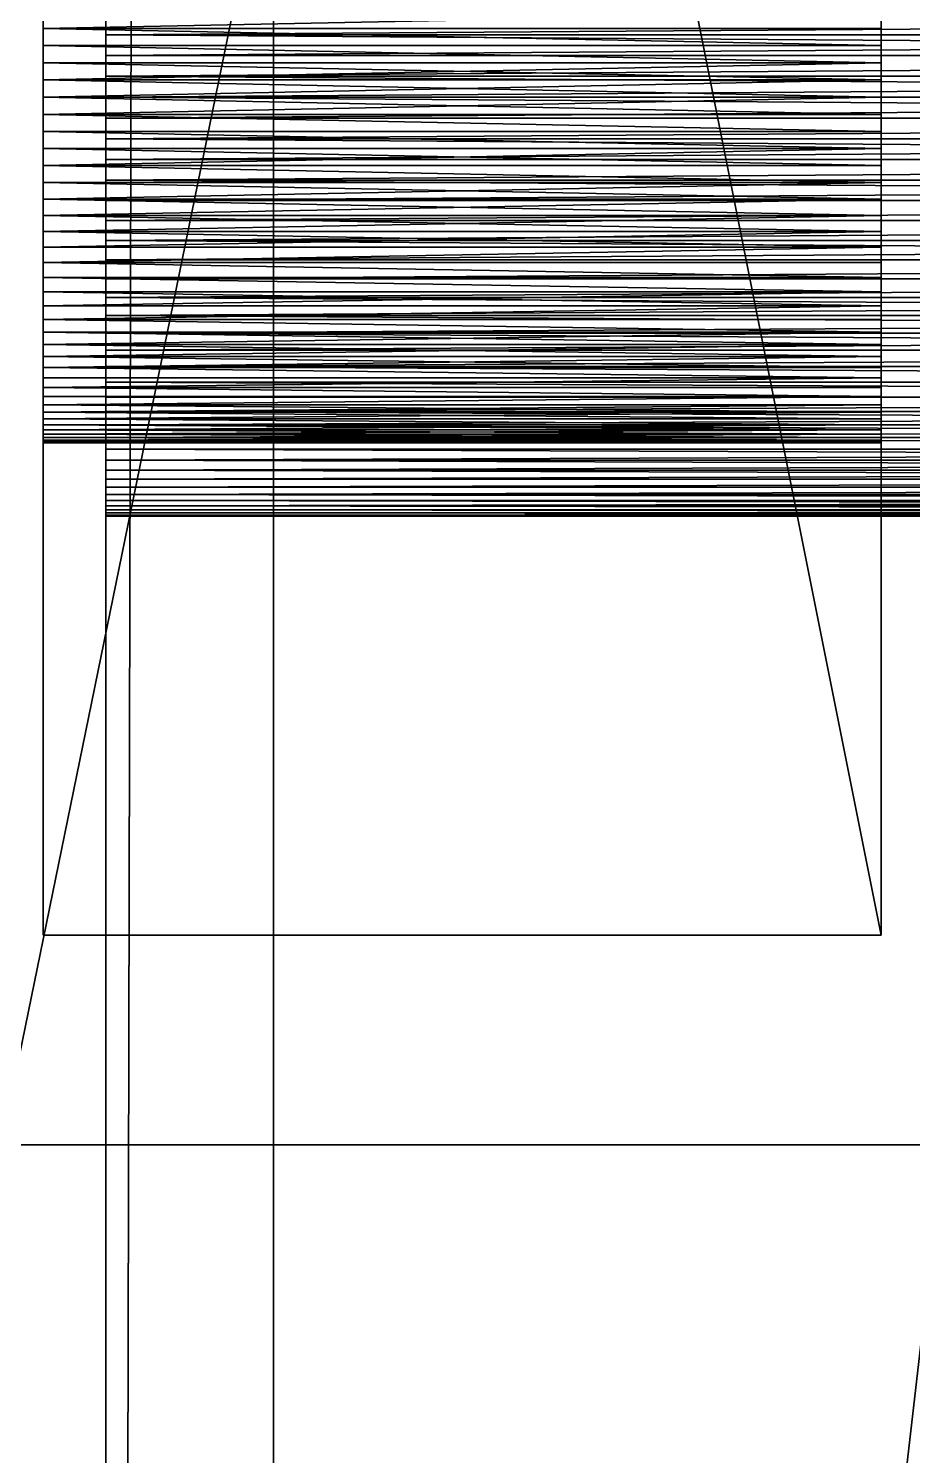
# Model space of a CAD drawing. Header units: millimetres. Extents: x 0 to 520, y -2 to 382.
# Drawn here: x 9.63 to 13.85, y 57.52 to 64.33 of the extents above; entities that cross this region are included whole.
import ezdxf

# ---------------------------------------------------------------- set-up
doc = ezdxf.new("R2010")
doc.units = ezdxf.units.MM

msp = doc.modelspace()

# ---------------------------------------------------------------- linework, layer by layer
at = {"layer": 'BRASS', "color": 52}
for points in [[(0, 380, 98), (10, 10, 98), (10, 370, 98)], [(0, 380, 98), (0, 0, 98), (10, 10, 98)], [(20.5, 20.5, 90), (0, 380, 90), (20.5, 359.5, 90)], [(0, 0, 90), (0, 380, 90), (20.5, 20.5, 90)], [(10, 10, 98), (10, 10, 102.2), (10, 370, 98)], [(10, 370, 98), (10, 10, 102.2), (10, 370, 102.2)], [(10, 370, 102.2), (10, 10, 102.2), (10.8, 369.2, 102.2)], [(10.8, 369.2, 102.2), (10, 10, 102.2), (10.8, 10.8, 102.2)], [(10.8, 10.8, 102.2), (10.8, 10.8, 103), (10.8, 369.2, 102.2)], [(10.8, 369.2, 102.2), (10.8, 10.8, 103), (10.8, 369.2, 103)], [(509.2, 369.2, 103), (10.8, 369.2, 103), (10.8, 10.8, 103)], [(509.2, 369.2, 103), (10.8, 10.8, 103), (509.2, 10.8, 103)], [(9.7, 80, 69), (9.7, 60, 69), (9.7, 75.6731, 70.3827)], [(9.7, 75.1396, 73.4079), (9.7, 60, 85), (9.7, 80, 85)], [(9.7, 80, 85), (9.7, 60, 85), (13.7, 60, 85)], [(13.7, 80, 85), (9.7, 80, 85), (13.7, 60, 85)], [(9.7, 60, 69), (9.7, 80, 69), (13.7, 60, 69)], [(9.7, 80, 69), (13.7, 80, 69), (13.7, 60, 69)], [(13.7, 60, 69), (13.7, 80, 69), (13.7, 75.6731, 70.3827)], [(13.7, 60, 85), (13.7, 75.1396, 73.4079), (13.7, 80, 85)], [(9.7, 75.6731, 70.3827), (9.7, 64.3269, 70.3827), (9.7, 75.5929, 70.401)], [(9.7, 75.6731, 70.3827), (9.7, 60, 69), (9.7, 64.3269, 70.3827)], [(13.7, 64.3269, 70.3827), (13.7, 75.6731, 70.3827), (13.7, 75.5929, 70.401)], [(13.7, 60, 69), (13.7, 75.6731, 70.3827), (13.7, 64.3269, 70.3827)], [(9.7, 75.5929, 70.401), (9.7, 64.3269, 70.3827), (9.7, 64.4071, 70.401)], [(13.7, 64.3269, 70.3827), (13.7, 75.5929, 70.401), (13.7, 64.4071, 70.401)], [(9.7, 64.8604, 73.4079), (9.7, 60, 85), (9.7, 75.1396, 73.4079)], [(13.7, 60, 85), (13.7, 64.8604, 73.4079), (13.7, 75.1396, 73.4079)], [(9.7, 64.7891, 73.4491), (9.7, 60, 85), (9.7, 64.8604, 73.4079)], [(13.7, 60, 85), (13.7, 64.7891, 73.4491), (13.7, 64.8604, 73.4079)], [(9.7, 64.7159, 73.4866), (9.7, 60, 85), (9.7, 64.7891, 73.4491)], [(13.7, 60, 85), (13.7, 64.7159, 73.4866), (13.7, 64.7891, 73.4491)], [(9.7, 64.6409, 73.5204), (9.7, 60, 85), (9.7, 64.7159, 73.4866)], [(13.7, 60, 85), (13.7, 64.6409, 73.5204), (13.7, 64.7159, 73.4866)], [(9.7, 64.5643, 73.5505), (9.7, 60, 85), (9.7, 64.6409, 73.5204)], [(13.7, 60, 85), (13.7, 64.5643, 73.5505), (13.7, 64.6409, 73.5204)], [(9.7, 64.4863, 73.5767), (9.7, 60, 85), (9.7, 64.5643, 73.5505)], [(13.7, 60, 85), (13.7, 64.4863, 73.5767), (13.7, 64.5643, 73.5505)], [(9.7, 64.4071, 73.599), (9.7, 60, 85), (9.7, 64.4863, 73.5767)], [(13.7, 60, 85), (13.7, 64.4071, 73.599), (13.7, 64.4863, 73.5767)], [(9.7, 64.3269, 73.6173), (9.7, 60, 85), (9.7, 64.4071, 73.599)], [(13.7, 64.3269, 70.3827), (13.7, 64.4071, 70.401), (9.7, 64.3269, 70.3827)], [(9.7, 64.3269, 70.3827), (13.7, 64.4071, 70.401), (9.7, 64.4071, 70.401)], [(9.7, 64.4071, 73.599), (13.7, 64.4071, 73.599), (9.7, 64.3269, 73.6173)], [(13.7, 64.4071, 73.599), (13.7, 64.3269, 73.6173), (9.7, 64.3269, 73.6173)], [(13.7, 60, 85), (13.7, 64.3269, 73.6173), (13.7, 64.4071, 73.599)], [(9.7, 64.3269, 70.3827), (9.7, 60, 69), (9.7, 64.2459, 70.3684)], [(9.7, 64.2459, 73.6316), (9.7, 60, 85), (9.7, 64.3269, 73.6173)], [(9.7, 64.2459, 70.3684), (13.7, 64.2459, 70.3684), (9.7, 64.3269, 70.3827)], [(13.7, 64.2459, 70.3684), (13.7, 64.3269, 70.3827), (9.7, 64.3269, 70.3827)], [(13.7, 64.3269, 73.6173), (13.7, 64.2459, 73.6316), (9.7, 64.3269, 73.6173)], [(9.7, 64.3269, 73.6173), (13.7, 64.2459, 73.6316), (9.7, 64.2459, 73.6316)], [(13.7, 60, 69), (13.7, 64.3269, 70.3827), (13.7, 64.2459, 70.3684)], [(13.7, 60, 85), (13.7, 64.2459, 73.6316), (13.7, 64.3269, 73.6173)], [(9.7, 64.2459, 70.3684), (9.7, 60, 69), (9.7, 64.1643, 70.3582)], [(9.7, 64.1643, 73.6418), (9.7, 60, 85), (9.7, 64.2459, 73.6316)], [(9.7, 64.1643, 70.3582), (13.7, 64.1643, 70.3582), (9.7, 64.2459, 70.3684)], [(13.7, 64.1643, 70.3582), (13.7, 64.2459, 70.3684), (9.7, 64.2459, 70.3684)], [(13.7, 64.2459, 73.6316), (13.7, 64.1643, 73.6418), (9.7, 64.2459, 73.6316)], [(9.7, 64.2459, 73.6316), (13.7, 64.1643, 73.6418), (9.7, 64.1643, 73.6418)], [(13.7, 60, 69), (13.7, 64.2459, 70.3684), (13.7, 64.1643, 70.3582)], [(13.7, 60, 85), (13.7, 64.1643, 73.6418), (13.7, 64.2459, 73.6316)], [(9.7, 64.1643, 70.3582), (9.7, 60, 69), (9.7, 64.0822, 70.3521)], [(9.7, 64.0822, 73.6479), (9.7, 60, 85), (9.7, 64.1643, 73.6418)], [(13.7, 64.0822, 70.3521), (13.7, 64.1643, 70.3582), (9.7, 64.0822, 70.3521)], [(9.7, 64.0822, 70.3521), (13.7, 64.1643, 70.3582), (9.7, 64.1643, 70.3582)], [(9.7, 64.1643, 73.6418), (13.7, 64.0822, 73.6479), (9.7, 64.0822, 73.6479)], [(13.7, 64.1643, 73.6418), (13.7, 64.0822, 73.6479), (9.7, 64.1643, 73.6418)], [(13.7, 60, 69), (13.7, 64.1643, 70.3582), (13.7, 64.0822, 70.3521)], [(13.7, 60, 85), (13.7, 64.0822, 73.6479), (13.7, 64.1643, 73.6418)], [(9.7, 64.0822, 70.3521), (9.7, 60, 69), (9.7, 64, 70.35)], [(9.7, 64, 73.65), (9.7, 60, 85), (9.7, 64.0822, 73.6479)], [(13.7, 64, 70.35), (13.7, 64.0822, 70.3521), (9.7, 64, 70.35)], [(9.7, 64, 70.35), (13.7, 64.0822, 70.3521), (9.7, 64.0822, 70.3521)], [(9.7, 64.0822, 73.6479), (13.7, 64, 73.65), (9.7, 64, 73.65)], [(13.7, 64.0822, 73.6479), (13.7, 64, 73.65), (9.7, 64.0822, 73.6479)], [(13.7, 60, 69), (13.7, 64.0822, 70.3521), (13.7, 64, 70.35)], [(13.7, 60, 85), (13.7, 64, 73.65), (13.7, 64.0822, 73.6479)], [(9.7, 64, 70.35), (9.7, 60, 69), (9.7, 63.9178, 70.3521)], [(9.7, 63.9178, 73.6479), (9.7, 60, 85), (9.7, 64, 73.65)], [(13.7, 64, 73.65), (13.7, 63.9178, 73.6479), (9.7, 64, 73.65)], [(9.7, 64, 73.65), (13.7, 63.9178, 73.6479), (9.7, 63.9178, 73.6479)], [(13.7, 63.9178, 70.3521), (13.7, 64, 70.35), (9.7, 63.9178, 70.3521)], [(9.7, 63.9178, 70.3521), (13.7, 64, 70.35), (9.7, 64, 70.35)], [(13.7, 60, 69), (13.7, 64, 70.35), (13.7, 63.9178, 70.3521)], [(13.7, 60, 85), (13.7, 63.9178, 73.6479), (13.7, 64, 73.65)], [(9.7, 63.9178, 70.3521), (9.7, 60, 69), (9.7, 63.8357, 70.3582)], [(9.7, 63.8357, 73.6418), (9.7, 60, 85), (9.7, 63.9178, 73.6479)], [(9.7, 63.9178, 73.6479), (13.7, 63.8357, 73.6418), (9.7, 63.8357, 73.6418)], [(13.7, 63.9178, 73.6479), (13.7, 63.8357, 73.6418), (9.7, 63.9178, 73.6479)], [(9.7, 63.8357, 70.3582), (13.7, 63.8357, 70.3582), (9.7, 63.9178, 70.3521)], [(13.7, 63.8357, 70.3582), (13.7, 63.9178, 70.3521), (9.7, 63.9178, 70.3521)], [(13.7, 60, 69), (13.7, 63.9178, 70.3521), (13.7, 63.8357, 70.3582)], [(13.7, 60, 85), (13.7, 63.8357, 73.6418), (13.7, 63.9178, 73.6479)], [(9.7, 63.8357, 70.3582), (9.7, 60, 69), (9.7, 63.7541, 70.3684)], [(9.7, 63.7541, 73.6316), (9.7, 60, 85), (9.7, 63.8357, 73.6418)], [(9.7, 63.8357, 73.6418), (13.7, 63.7541, 73.6316), (9.7, 63.7541, 73.6316)], [(13.7, 63.8357, 73.6418), (13.7, 63.7541, 73.6316), (9.7, 63.8357, 73.6418)], [(9.7, 63.7541, 70.3684), (13.7, 63.7541, 70.3684), (9.7, 63.8357, 70.3582)], [(13.7, 63.7541, 70.3684), (13.7, 63.8357, 70.3582), (9.7, 63.8357, 70.3582)], [(13.7, 60, 69), (13.7, 63.8357, 70.3582), (13.7, 63.7541, 70.3684)], [(13.7, 60, 85), (13.7, 63.7541, 73.6316), (13.7, 63.8357, 73.6418)], [(9.7, 63.7541, 70.3684), (9.7, 60, 69), (9.7, 63.6731, 70.3827)], [(9.7, 63.6731, 73.6173), (9.7, 60, 85), (9.7, 63.7541, 73.6316)], [(9.7, 63.7541, 73.6316), (13.7, 63.6731, 73.6173), (9.7, 63.6731, 73.6173)], [(13.7, 63.7541, 73.6316), (13.7, 63.6731, 73.6173), (9.7, 63.7541, 73.6316)], [(9.7, 63.6731, 70.3827), (13.7, 63.7541, 70.3684), (9.7, 63.7541, 70.3684)], [(13.7, 63.6731, 70.3827), (13.7, 63.7541, 70.3684), (9.7, 63.6731, 70.3827)], [(13.7, 60, 69), (13.7, 63.7541, 70.3684), (13.7, 63.6731, 70.3827)], [(13.7, 60, 85), (13.7, 63.6731, 73.6173), (13.7, 63.7541, 73.6316)], [(9.7, 63.6731, 70.3827), (9.7, 60, 69), (9.7, 63.5929, 70.401)], [(9.7, 63.5929, 73.599), (9.7, 60, 85), (9.7, 63.6731, 73.6173)], [(9.7, 63.6731, 73.6173), (13.7, 63.5929, 73.599), (9.7, 63.5929, 73.599)], [(13.7, 63.6731, 73.6173), (13.7, 63.5929, 73.599), (9.7, 63.6731, 73.6173)], [(9.7, 63.5929, 70.401), (13.7, 63.5929, 70.401), (9.7, 63.6731, 70.3827)], [(13.7, 63.5929, 70.401), (13.7, 63.6731, 70.3827), (9.7, 63.6731, 70.3827)], [(13.7, 60, 69), (13.7, 63.6731, 70.3827), (13.7, 63.5929, 70.401)], [(13.7, 60, 85), (13.7, 63.5929, 73.599), (13.7, 63.6731, 73.6173)], [(9.7, 63.5929, 70.401), (9.7, 60, 69), (9.7, 63.5137, 70.4233)], [(9.7, 63.5137, 73.5767), (9.7, 60, 85), (9.7, 63.5929, 73.599)], [(9.7, 63.5929, 73.599), (13.7, 63.5137, 73.5767), (9.7, 63.5137, 73.5767)], [(13.7, 63.5929, 73.599), (13.7, 63.5137, 73.5767), (9.7, 63.5929, 73.599)], [(9.7, 63.5137, 70.4233), (13.7, 63.5929, 70.401), (9.7, 63.5929, 70.401)], [(13.7, 63.5137, 70.4233), (13.7, 63.5929, 70.401), (9.7, 63.5137, 70.4233)], [(13.7, 60, 69), (13.7, 63.5929, 70.401), (13.7, 63.5137, 70.4233)], [(13.7, 60, 85), (13.7, 63.5137, 73.5767), (13.7, 63.5929, 73.599)], [(9.7, 63.5137, 70.4233), (9.7, 60, 69), (9.7, 63.4357, 70.4495)], [(9.7, 63.4357, 73.5505), (9.7, 60, 85), (9.7, 63.5137, 73.5767)], [(9.7, 63.5137, 73.5767), (13.7, 63.4357, 73.5505), (9.7, 63.4357, 73.5505)], [(13.7, 63.5137, 73.5767), (13.7, 63.4357, 73.5505), (9.7, 63.5137, 73.5767)], [(13.7, 63.4357, 70.4495), (13.7, 63.5137, 70.4233), (9.7, 63.4357, 70.4495)], [(9.7, 63.4357, 70.4495), (13.7, 63.5137, 70.4233), (9.7, 63.5137, 70.4233)], [(13.7, 60, 69), (13.7, 63.5137, 70.4233), (13.7, 63.4357, 70.4495)], [(13.7, 60, 85), (13.7, 63.4357, 73.5505), (13.7, 63.5137, 73.5767)], [(9.7, 63.4357, 70.4495), (9.7, 60, 69), (9.7, 63.3591, 70.4796)], [(9.7, 63.3591, 73.5204), (9.7, 60, 85), (9.7, 63.4357, 73.5505)], [(9.7, 63.4357, 73.5505), (13.7, 63.3591, 73.5204), (9.7, 63.3591, 73.5204)], [(13.7, 63.4357, 73.5505), (13.7, 63.3591, 73.5204), (9.7, 63.4357, 73.5505)], [(13.7, 63.3591, 70.4796), (13.7, 63.4357, 70.4495), (9.7, 63.3591, 70.4796)], [(9.7, 63.3591, 70.4796), (13.7, 63.4357, 70.4495), (9.7, 63.4357, 70.4495)], [(13.7, 60, 69), (13.7, 63.4357, 70.4495), (13.7, 63.3591, 70.4796)], [(13.7, 60, 85), (13.7, 63.3591, 73.5204), (13.7, 63.4357, 73.5505)], [(9.7, 63.3591, 70.4796), (9.7, 60, 69), (9.7, 63.2841, 70.5134)], [(9.7, 63.2841, 73.4866), (9.7, 60, 85), (9.7, 63.3591, 73.5204)], [(9.7, 63.3591, 73.5204), (13.7, 63.2841, 73.4866), (9.7, 63.2841, 73.4866)], [(13.7, 63.3591, 73.5204), (13.7, 63.2841, 73.4866), (9.7, 63.3591, 73.5204)], [(13.7, 63.2841, 70.5134), (13.7, 63.3591, 70.4796), (9.7, 63.2841, 70.5134)], [(9.7, 63.2841, 70.5134), (13.7, 63.3591, 70.4796), (9.7, 63.3591, 70.4796)], [(13.7, 60, 69), (13.7, 63.3591, 70.4796), (13.7, 63.2841, 70.5134)], [(13.7, 60, 85), (13.7, 63.2841, 73.4866), (13.7, 63.3591, 73.5204)], [(9.7, 63.2841, 70.5134), (9.7, 60, 69), (9.7, 63.2109, 70.5509)], [(9.7, 63.2109, 73.4491), (9.7, 60, 85), (9.7, 63.2841, 73.4866)], [(9.7, 63.2841, 73.4866), (13.7, 63.2841, 73.4866), (9.7, 63.2109, 73.4491)], [(13.7, 63.2841, 73.4866), (13.7, 63.2109, 73.4491), (9.7, 63.2109, 73.4491)], [(13.7, 63.2109, 70.5509), (13.7, 63.2841, 70.5134), (9.7, 63.2109, 70.5509)], [(9.7, 63.2109, 70.5509), (13.7, 63.2841, 70.5134), (9.7, 63.2841, 70.5134)], [(13.7, 60, 69), (13.7, 63.2841, 70.5134), (13.7, 63.2109, 70.5509)], [(13.7, 60, 85), (13.7, 63.2109, 73.4491), (13.7, 63.2841, 73.4866)], [(9.7, 63.2109, 70.5509), (9.7, 60, 69), (9.7, 63.1396, 70.5921)], [(9.7, 63.1396, 73.4079), (9.7, 60, 85), (9.7, 63.2109, 73.4491)], [(13.7, 63.2109, 73.4491), (13.7, 63.1396, 73.4079), (9.7, 63.2109, 73.4491)], [(9.7, 63.2109, 73.4491), (13.7, 63.1396, 73.4079), (9.7, 63.1396, 73.4079)], [(9.7, 63.1396, 70.5921), (13.7, 63.1396, 70.5921), (9.7, 63.2109, 70.5509)], [(13.7, 63.1396, 70.5921), (13.7, 63.2109, 70.5509), (9.7, 63.2109, 70.5509)], [(13.7, 60, 69), (13.7, 63.2109, 70.5509), (13.7, 63.1396, 70.5921)], [(13.7, 60, 85), (13.7, 63.1396, 73.4079), (13.7, 63.2109, 73.4491)], [(9.7, 63.1396, 70.5921), (9.7, 60, 69), (9.7, 63.0705, 70.6367)], [(9.7, 63.0705, 73.3633), (9.7, 60, 85), (9.7, 63.1396, 73.4079)], [(13.7, 63.1396, 73.4079), (13.7, 63.0705, 73.3633), (9.7, 63.1396, 73.4079)], [(9.7, 63.1396, 73.4079), (13.7, 63.0705, 73.3633), (9.7, 63.0705, 73.3633)], [(9.7, 63.0705, 70.6367), (13.7, 63.0705, 70.6367), (9.7, 63.1396, 70.5921)], [(13.7, 63.0705, 70.6367), (13.7, 63.1396, 70.5921), (9.7, 63.1396, 70.5921)], [(13.7, 60, 69), (13.7, 63.1396, 70.5921), (13.7, 63.0705, 70.6367)], [(13.7, 60, 85), (13.7, 63.0705, 73.3633), (13.7, 63.1396, 73.4079)], [(9.7, 63.0705, 70.6367), (9.7, 60, 69), (9.7, 63.0037, 70.6847)], [(9.7, 63.0037, 73.3153), (9.7, 60, 85), (9.7, 63.0705, 73.3633)], [(13.7, 63.0705, 73.3633), (13.7, 63.0037, 73.3153), (9.7, 63.0705, 73.3633)], [(9.7, 63.0705, 73.3633), (13.7, 63.0037, 73.3153), (9.7, 63.0037, 73.3153)], [(13.7, 63.0037, 70.6847), (13.7, 63.0705, 70.6367), (9.7, 63.0037, 70.6847)], [(9.7, 63.0037, 70.6847), (13.7, 63.0705, 70.6367), (9.7, 63.0705, 70.6367)], [(13.7, 60, 69), (13.7, 63.0705, 70.6367), (13.7, 63.0037, 70.6847)], [(13.7, 60, 85), (13.7, 63.0037, 73.3153), (13.7, 63.0705, 73.3633)], [(9.7, 63.0037, 70.6847), (9.7, 60, 69), (9.7, 62.9394, 70.736)], [(9.7, 62.9394, 73.264), (9.7, 60, 85), (9.7, 63.0037, 73.3153)], [(9.7, 63.0037, 73.3153), (13.7, 63.0037, 73.3153), (9.7, 62.9394, 73.264)], [(13.7, 63.0037, 73.3153), (13.7, 62.9394, 73.264), (9.7, 62.9394, 73.264)], [(13.7, 62.9394, 70.736), (13.7, 63.0037, 70.6847), (9.7, 62.9394, 70.736)], [(9.7, 62.9394, 70.736), (13.7, 63.0037, 70.6847), (9.7, 63.0037, 70.6847)], [(13.7, 60, 69), (13.7, 63.0037, 70.6847), (13.7, 62.9394, 70.736)], [(13.7, 60, 85), (13.7, 62.9394, 73.264), (13.7, 63.0037, 73.3153)], [(9.7, 62.9394, 70.736), (9.7, 60, 69), (9.7, 62.8777, 70.7905)], [(9.7, 62.8777, 73.2095), (9.7, 60, 85), (9.7, 62.9394, 73.264)], [(13.7, 62.9394, 73.264), (13.7, 62.8777, 73.2095), (9.7, 62.9394, 73.264)], [(9.7, 62.9394, 73.264), (13.7, 62.8777, 73.2095), (9.7, 62.8777, 73.2095)], [(9.7, 62.8777, 70.7905), (13.7, 62.8777, 70.7905), (9.7, 62.9394, 70.736)], [(13.7, 62.8777, 70.7905), (13.7, 62.9394, 70.736), (9.7, 62.9394, 70.736)], [(13.7, 60, 69), (13.7, 62.9394, 70.736), (13.7, 62.8777, 70.7905)], [(13.7, 60, 85), (13.7, 62.8777, 73.2095), (13.7, 62.9394, 73.264)], [(9.7, 62.8777, 70.7905), (9.7, 60, 69), (9.7, 62.8188, 70.8479)], [(9.7, 62.8188, 73.1521), (9.7, 60, 85), (9.7, 62.8777, 73.2095)], [(13.7, 62.8777, 73.2095), (13.7, 62.8188, 73.1521), (9.7, 62.8777, 73.2095)], [(9.7, 62.8777, 73.2095), (13.7, 62.8188, 73.1521), (9.7, 62.8188, 73.1521)], [(13.7, 62.8188, 70.8479), (13.7, 62.8777, 70.7905), (9.7, 62.8188, 70.8479)], [(9.7, 62.8188, 70.8479), (13.7, 62.8777, 70.7905), (9.7, 62.8777, 70.7905)], [(13.7, 60, 69), (13.7, 62.8777, 70.7905), (13.7, 62.8188, 70.8479)], [(13.7, 60, 85), (13.7, 62.8188, 73.1521), (13.7, 62.8777, 73.2095)], [(9.7, 62.8188, 70.8479), (9.7, 60, 69), (9.7, 62.7629, 70.9082)], [(9.7, 62.7629, 73.0918), (9.7, 60, 85), (9.7, 62.8188, 73.1521)], [(13.7, 62.8188, 73.1521), (13.7, 62.7629, 73.0918), (9.7, 62.8188, 73.1521)], [(9.7, 62.8188, 73.1521), (13.7, 62.7629, 73.0918), (9.7, 62.7629, 73.0918)], [(13.7, 62.7629, 70.9082), (13.7, 62.8188, 70.8479), (9.7, 62.7629, 70.9082)], [(9.7, 62.7629, 70.9082), (13.7, 62.8188, 70.8479), (9.7, 62.8188, 70.8479)], [(13.7, 60, 69), (13.7, 62.8188, 70.8479), (13.7, 62.7629, 70.9082)], [(13.7, 60, 85), (13.7, 62.7629, 73.0918), (13.7, 62.8188, 73.1521)], [(9.7, 62.7629, 70.9082), (9.7, 60, 69), (9.7, 62.71, 70.9712)], [(9.7, 62.71, 73.0288), (9.7, 60, 85), (9.7, 62.7629, 73.0918)], [(9.7, 62.7629, 73.0918), (13.7, 62.7629, 73.0918), (9.7, 62.71, 73.0288)], [(13.7, 62.7629, 73.0918), (13.7, 62.71, 73.0288), (9.7, 62.71, 73.0288)], [(9.7, 62.71, 70.9712), (13.7, 62.71, 70.9712), (9.7, 62.7629, 70.9082)], [(13.7, 62.71, 70.9712), (13.7, 62.7629, 70.9082), (9.7, 62.7629, 70.9082)], [(13.7, 60, 69), (13.7, 62.7629, 70.9082), (13.7, 62.71, 70.9712)], [(13.7, 60, 85), (13.7, 62.71, 73.0288), (13.7, 62.7629, 73.0918)], [(9.7, 62.71, 70.9712), (9.7, 60, 69), (9.7, 62.6603, 71.0368)], [(9.7, 62.6603, 72.9632), (9.7, 60, 85), (9.7, 62.71, 73.0288)], [(13.7, 62.71, 73.0288), (13.7, 62.6603, 72.9632), (9.7, 62.71, 73.0288)], [(9.7, 62.71, 73.0288), (13.7, 62.6603, 72.9632), (9.7, 62.6603, 72.9632)], [(9.7, 62.6603, 71.0368), (13.7, 62.6603, 71.0368), (9.7, 62.71, 70.9712)], [(13.7, 62.6603, 71.0368), (13.7, 62.71, 70.9712), (9.7, 62.71, 70.9712)], [(9.7, 62.6603, 71.0368), (9.7, 60, 69), (9.7, 62.614, 71.1048)], [(9.7, 62.614, 72.8952), (9.7, 60, 85), (9.7, 62.6603, 72.9632)], [(9.7, 62.6603, 72.9632), (13.7, 62.6603, 72.9632), (9.7, 62.614, 72.8952)], [(13.7, 62.6603, 72.9632), (13.7, 62.614, 72.8952), (9.7, 62.614, 72.8952)], [(13.7, 62.614, 71.1048), (13.7, 62.6603, 71.0368), (9.7, 62.614, 71.1048)], [(9.7, 62.614, 71.1048), (13.7, 62.6603, 71.0368), (9.7, 62.6603, 71.0368)], [(13.7, 60, 69), (13.7, 62.71, 70.9712), (13.7, 62.6603, 71.0368)], [(13.7, 60, 85), (13.7, 62.6603, 72.9632), (13.7, 62.71, 73.0288)], [(13.7, 60, 69), (13.7, 62.6603, 71.0368), (13.7, 62.614, 71.1048)], [(13.7, 60, 85), (13.7, 62.614, 72.8952), (13.7, 62.6603, 72.9632)], [(9.7, 62.614, 71.1048), (9.7, 60, 69), (9.7, 62.5711, 71.175)], [(9.7, 62.5711, 72.825), (9.7, 60, 85), (9.7, 62.614, 72.8952)], [(13.7, 62.614, 72.8952), (13.7, 62.5711, 72.825), (9.7, 62.614, 72.8952)], [(9.7, 62.614, 72.8952), (13.7, 62.5711, 72.825), (9.7, 62.5711, 72.825)], [(9.7, 62.5711, 71.175), (13.7, 62.5711, 71.175), (9.7, 62.614, 71.1048)], [(13.7, 62.5711, 71.175), (13.7, 62.614, 71.1048), (9.7, 62.614, 71.1048)], [(13.7, 60, 69), (13.7, 62.614, 71.1048), (13.7, 62.5711, 71.175)], [(13.7, 60, 85), (13.7, 62.5711, 72.825), (13.7, 62.614, 72.8952)], [(9.7, 62.5711, 71.175), (9.7, 60, 69), (9.7, 62.5317, 71.2473)], [(9.7, 62.5317, 72.7527), (9.7, 60, 85), (9.7, 62.5711, 72.825)], [(9.7, 62.5711, 72.825), (13.7, 62.5711, 72.825), (9.7, 62.5317, 72.7527)], [(13.7, 62.5711, 72.825), (13.7, 62.5317, 72.7527), (9.7, 62.5317, 72.7527)], [(13.7, 62.5317, 71.2473), (13.7, 62.5711, 71.175), (9.7, 62.5317, 71.2473)], [(9.7, 62.5317, 71.2473), (13.7, 62.5711, 71.175), (9.7, 62.5711, 71.175)], [(9.7, 62.5317, 71.2473), (9.7, 60, 69), (9.7, 62.496, 71.3214)], [(9.7, 62.496, 72.6786), (9.7, 60, 85), (9.7, 62.5317, 72.7527)], [(9.7, 62.5317, 72.7527), (13.7, 62.496, 72.6786), (9.7, 62.496, 72.6786)], [(13.7, 62.5317, 72.7527), (13.7, 62.496, 72.6786), (9.7, 62.5317, 72.7527)], [(13.7, 62.496, 71.3214), (13.7, 62.5317, 71.2473), (9.7, 62.496, 71.3214)], [(9.7, 62.496, 71.3214), (13.7, 62.5317, 71.2473), (9.7, 62.5317, 71.2473)], [(13.7, 60, 69), (13.7, 62.5711, 71.175), (13.7, 62.5317, 71.2473)], [(13.7, 60, 85), (13.7, 62.5317, 72.7527), (13.7, 62.5711, 72.825)], [(13.7, 60, 69), (13.7, 62.5317, 71.2473), (13.7, 62.496, 71.3214)], [(13.7, 60, 85), (13.7, 62.496, 72.6786), (13.7, 62.5317, 72.7527)], [(9.7, 62.496, 71.3214), (9.7, 60, 69), (9.7, 62.4641, 71.3972)], [(9.7, 60, 69), (9.7, 62.496, 72.6786), (9.7, 62.4641, 72.6028)], [(9.7, 60, 69), (9.7, 60, 85), (9.7, 62.496, 72.6786)], [(9.7, 62.496, 72.6786), (13.7, 62.4641, 72.6028), (9.7, 62.4641, 72.6028)], [(13.7, 62.496, 72.6786), (13.7, 62.4641, 72.6028), (9.7, 62.496, 72.6786)], [(13.7, 62.4641, 71.3972), (13.7, 62.496, 71.3214), (9.7, 62.4641, 71.3972)], [(9.7, 62.4641, 71.3972), (13.7, 62.496, 71.3214), (9.7, 62.496, 71.3214)], [(9.7, 60, 69), (9.7, 62.4359, 71.4745), (9.7, 62.4641, 71.3972)], [(9.7, 60, 69), (9.7, 62.4641, 72.6028), (9.7, 62.4359, 72.5255)], [(9.7, 62.4641, 72.6028), (13.7, 62.4359, 72.5255), (9.7, 62.4359, 72.5255)], [(13.7, 62.4641, 72.6028), (13.7, 62.4359, 72.5255), (9.7, 62.4641, 72.6028)], [(9.7, 62.4359, 71.4745), (13.7, 62.4359, 71.4745), (9.7, 62.4641, 71.3972)], [(13.7, 62.4359, 71.4745), (13.7, 62.4641, 71.3972), (9.7, 62.4641, 71.3972)], [(13.7, 60, 69), (13.7, 62.496, 71.3214), (13.7, 62.4641, 71.3972)], [(13.7, 62.496, 72.6786), (13.7, 60, 69), (13.7, 62.4641, 72.6028)], [(13.7, 60, 85), (13.7, 60, 69), (13.7, 62.496, 72.6786)], [(13.7, 62.4359, 71.4745), (13.7, 60, 69), (13.7, 62.4641, 71.3972)], [(13.7, 62.4641, 72.6028), (13.7, 60, 69), (13.7, 62.4359, 72.5255)], [(9.7, 60, 69), (9.7, 62.4117, 71.5531), (9.7, 62.4359, 71.4745)], [(9.7, 60, 69), (9.7, 62.4359, 72.5255), (9.7, 62.4117, 72.4469)], [(9.7, 62.4359, 72.5255), (13.7, 62.4117, 72.4469), (9.7, 62.4117, 72.4469)], [(13.7, 62.4359, 72.5255), (13.7, 62.4117, 72.4469), (9.7, 62.4359, 72.5255)], [(13.7, 62.4117, 71.5531), (13.7, 62.4359, 71.4745), (9.7, 62.4117, 71.5531)], [(9.7, 62.4117, 71.5531), (13.7, 62.4359, 71.4745), (9.7, 62.4359, 71.4745)], [(9.7, 60, 69), (9.7, 62.3914, 71.6328), (9.7, 62.4117, 71.5531)], [(9.7, 60, 69), (9.7, 62.4117, 72.4469), (9.7, 62.3914, 72.3672)], [(9.7, 62.4117, 72.4469), (13.7, 62.3914, 72.3672), (9.7, 62.3914, 72.3672)], [(13.7, 62.4117, 72.4469), (13.7, 62.3914, 72.3672), (9.7, 62.4117, 72.4469)], [(13.7, 62.3914, 71.6328), (13.7, 62.4117, 71.5531), (9.7, 62.3914, 71.6328)], [(9.7, 62.3914, 71.6328), (13.7, 62.4117, 71.5531), (9.7, 62.4117, 71.5531)], [(9.7, 60, 69), (9.7, 62.3751, 71.7135), (9.7, 62.3914, 71.6328)], [(9.7, 60, 69), (9.7, 62.3914, 72.3672), (9.7, 62.3751, 72.2865)], [(9.7, 62.3914, 72.3672), (13.7, 62.3751, 72.2865), (9.7, 62.3751, 72.2865)], [(13.7, 62.3914, 72.3672), (13.7, 62.3751, 72.2865), (9.7, 62.3914, 72.3672)], [(9.7, 62.3751, 71.7135), (13.7, 62.3751, 71.7135), (9.7, 62.3914, 71.6328)], [(13.7, 62.3751, 71.7135), (13.7, 62.3914, 71.6328), (9.7, 62.3914, 71.6328)], [(13.7, 62.4117, 71.5531), (13.7, 60, 69), (13.7, 62.4359, 71.4745)], [(13.7, 62.4359, 72.5255), (13.7, 60, 69), (13.7, 62.4117, 72.4469)], [(13.7, 62.3914, 71.6328), (13.7, 60, 69), (13.7, 62.4117, 71.5531)], [(13.7, 62.4117, 72.4469), (13.7, 60, 69), (13.7, 62.3914, 72.3672)], [(13.7, 62.3751, 71.7135), (13.7, 60, 69), (13.7, 62.3914, 71.6328)], [(13.7, 62.3914, 72.3672), (13.7, 60, 69), (13.7, 62.3751, 72.2865)], [(9.7, 60, 69), (9.7, 62.3628, 71.7948), (9.7, 62.3751, 71.7135)], [(9.7, 60, 69), (9.7, 62.3751, 72.2865), (9.7, 62.3628, 72.2052)], [(9.7, 62.3751, 72.2865), (13.7, 62.3628, 72.2052), (9.7, 62.3628, 72.2052)], [(13.7, 62.3751, 72.2865), (13.7, 62.3628, 72.2052), (9.7, 62.3751, 72.2865)], [(9.7, 62.3628, 71.7948), (13.7, 62.3751, 71.7135), (9.7, 62.3751, 71.7135)], [(13.7, 62.3628, 71.7948), (13.7, 62.3751, 71.7135), (9.7, 62.3628, 71.7948)], [(9.7, 60, 69), (9.7, 62.3546, 71.8767), (9.7, 62.3628, 71.7948)], [(9.7, 60, 69), (9.7, 62.3628, 72.2052), (9.7, 62.3546, 72.1233)], [(9.7, 62.3628, 72.2052), (13.7, 62.3546, 72.1233), (9.7, 62.3546, 72.1233)], [(13.7, 62.3628, 72.2052), (13.7, 62.3546, 72.1233), (9.7, 62.3628, 72.2052)], [(9.7, 62.3546, 71.8767), (13.7, 62.3628, 71.7948), (9.7, 62.3628, 71.7948)], [(13.7, 62.3546, 71.8767), (13.7, 62.3628, 71.7948), (9.7, 62.3546, 71.8767)], [(9.7, 60, 69), (9.7, 62.3505, 71.9589), (9.7, 62.3546, 71.8767)], [(9.7, 60, 69), (9.7, 62.3546, 72.1233), (9.7, 62.3505, 72.0411)], [(9.7, 62.3546, 72.1233), (13.7, 62.3505, 72.0411), (9.7, 62.3505, 72.0411)], [(13.7, 62.3546, 72.1233), (13.7, 62.3505, 72.0411), (9.7, 62.3546, 72.1233)], [(9.7, 62.3505, 71.9589), (13.7, 62.3505, 71.9589), (9.7, 62.3546, 71.8767)], [(13.7, 62.3505, 71.9589), (13.7, 62.3546, 71.8767), (9.7, 62.3546, 71.8767)], [(9.7, 60, 69), (9.7, 62.3505, 72.0411), (9.7, 62.3505, 71.9589)], [(9.7, 62.3505, 72.0411), (13.7, 62.3505, 71.9589), (9.7, 62.3505, 71.9589)], [(13.7, 62.3505, 72.0411), (13.7, 62.3505, 71.9589), (9.7, 62.3505, 72.0411)], [(13.7, 62.3628, 71.7948), (13.7, 60, 69), (13.7, 62.3751, 71.7135)], [(13.7, 62.3751, 72.2865), (13.7, 60, 69), (13.7, 62.3628, 72.2052)], [(13.7, 62.3546, 71.8767), (13.7, 60, 69), (13.7, 62.3628, 71.7948)], [(13.7, 62.3628, 72.2052), (13.7, 60, 69), (13.7, 62.3546, 72.1233)], [(13.7, 62.3505, 71.9589), (13.7, 60, 69), (13.7, 62.3546, 71.8767)], [(13.7, 62.3546, 72.1233), (13.7, 60, 69), (13.7, 62.3505, 72.0411)], [(13.7, 62.3505, 72.0411), (13.7, 60, 69), (13.7, 62.3505, 71.9589)], [(13.7, 60, 69), (13.7, 60, 85), (9.7, 60, 69)], [(9.7, 60, 69), (13.7, 60, 85), (9.7, 60, 85)]]:
    msp.add_3dface(points, dxfattribs=at)
at = {"layer": 'STEEL', "color": 8}
for points in [[(10, 65.9944, 71.8505), (10, 62.1041, 72.637), (10, 65.9994, 71.9501)], [(10, 65.9994, 71.9501), (10, 62.5683, 73.3965), (10, 65.7797, 72.9124)], [(10, 62.1041, 72.637), (10, 62.5683, 73.3965), (10, 65.9994, 71.9501)], [(10, 65.9845, 71.7513), (10, 62.1041, 72.637), (10, 65.9944, 71.8505)], [(10, 65.9499, 71.555), (10, 62.1041, 72.637), (10, 65.9845, 71.7513)], [(10, 65.823, 71.1774), (10, 62.1041, 72.637), (10, 65.9499, 71.555)], [(10, 65.7321, 71), (10, 62.1041, 72.637), (10, 65.823, 71.1774)], [(10, 65.7797, 72.9124), (10, 62.5683, 73.3965), (10, 65.6239, 73.1675)], [(10, 65.6801, 70.9149), (10, 62.0748, 71.4583), (10, 65.7321, 71)], [(10, 62.0748, 71.4583), (10, 62.1041, 72.637), (10, 65.7321, 71)], [(10, 65.6239, 70.8325), (10, 62.0748, 71.4583), (10, 65.6801, 70.9149)], [(10, 65.5637, 70.753), (10, 62.0748, 71.4583), (10, 65.6239, 70.8325)], [(10, 65.6239, 73.1675), (10, 62.5683, 73.3965), (10, 65.2076, 73.5943)], [(10, 65.4996, 70.6766), (10, 62.0748, 71.4583), (10, 65.5637, 70.753)], [(10, 65.4317, 70.6035), (10, 62.0748, 71.4583), (10, 65.4996, 70.6766)], [(10, 65.2076, 70.4057), (10, 62.0748, 71.4583), (10, 65.4317, 70.6035)], [(10, 64.8678, 70.1981), (10, 62.0748, 71.4583), (10, 65.2076, 70.4057)], [(10, 65.2076, 73.5943), (10, 63.9003, 73.9975), (10, 65.0429, 73.7066)], [(10, 65.2076, 73.5943), (10, 62.5683, 73.3965), (10, 63.9003, 73.9975)], [(10, 65.0429, 73.7066), (10, 63.9003, 73.9975), (10, 64.684, 73.8794)], [(10, 64.7769, 70.157), (10, 63.4105, 70.0889), (10, 64.8678, 70.1981)], [(10, 63.4105, 70.0889), (10, 62.3761, 70.8325), (10, 64.8678, 70.1981)], [(10, 62.3761, 70.8325), (10, 62.0748, 71.4583), (10, 64.8678, 70.1981)], [(10, 64.5895, 70.0889), (10, 63.4105, 70.0889), (10, 64.7769, 70.157)], [(10, 64.684, 73.8794), (10, 63.9003, 73.9975), (10, 64.3963, 73.9603)], [(10, 64.4935, 70.0618), (10, 63.4105, 70.0889), (10, 64.5895, 70.0889)], [(10, 64.3963, 70.0397), (10, 63.4105, 70.0889), (10, 64.4935, 70.0618)], [(24, 64.3963, 70.0397), (24, 64.2981, 70.0223), (10, 64.2981, 70.0223)], [(24, 64.3963, 70.0397), (10, 64.2981, 70.0223), (10, 64.3963, 70.0397)], [(24, 64.2981, 73.9777), (24, 64.3963, 73.9603), (10, 64.3963, 73.9603)], [(24, 64.2981, 73.9777), (10, 64.3963, 73.9603), (10, 64.2981, 73.9777)], [(10, 64.2981, 70.0223), (10, 63.4105, 70.0889), (10, 64.3963, 70.0397)], [(10, 64.3963, 73.9603), (10, 64.1991, 73.9901), (10, 64.2981, 73.9777)], [(10, 64.3963, 73.9603), (10, 63.9003, 73.9975), (10, 64.1991, 73.9901)], [(24, 64.2981, 70.0223), (24, 64.1991, 70.0099), (10, 64.1991, 70.0099)], [(24, 64.2981, 70.0223), (10, 64.1991, 70.0099), (10, 64.2981, 70.0223)], [(24, 64.1991, 73.9901), (10, 64.2981, 73.9777), (10, 64.1991, 73.9901)], [(24, 64.1991, 73.9901), (24, 64.2981, 73.9777), (10, 64.2981, 73.9777)], [(10, 64.1991, 70.0099), (10, 63.4105, 70.0889), (10, 64.2981, 70.0223)], [(24, 64.1991, 70.0099), (24, 64.0997, 70.0025), (10, 64.0997, 70.0025)], [(24, 64.1991, 70.0099), (10, 64.0997, 70.0025), (10, 64.1991, 70.0099)], [(24, 64.1991, 73.9901), (10, 64.1991, 73.9901), (10, 64.0997, 73.9975)], [(24, 64.0997, 73.9975), (24, 64.1991, 73.9901), (10, 64.0997, 73.9975)], [(10, 64.0997, 70.0025), (10, 63.4105, 70.0889), (10, 64.1991, 70.0099)], [(10, 64.1991, 73.9901), (10, 64, 74), (10, 64.0997, 73.9975)], [(10, 64.1991, 73.9901), (10, 63.9003, 73.9975), (10, 64, 74)], [(24, 64.0997, 70.0025), (24, 64, 70), (10, 64, 70)], [(24, 64.0997, 70.0025), (10, 64, 70), (10, 64.0997, 70.0025)], [(24, 64, 74), (10, 64.0997, 73.9975), (10, 64, 74)], [(24, 64, 74), (24, 64.0997, 73.9975), (10, 64.0997, 73.9975)], [(10, 64, 70), (10, 63.4105, 70.0889), (10, 64.0997, 70.0025)], [(24, 63.9003, 73.9975), (24, 64, 74), (10, 64, 74)], [(24, 63.9003, 73.9975), (10, 64, 74), (10, 63.9003, 73.9975)], [(24, 64, 70), (24, 63.9003, 70.0025), (10, 63.9003, 70.0025)], [(24, 64, 70), (10, 63.9003, 70.0025), (10, 64, 70)], [(10, 63.9003, 70.0025), (10, 63.8009, 70.0099), (10, 64, 70)], [(10, 63.8009, 70.0099), (10, 63.4105, 70.0889), (10, 64, 70)], [(24, 63.9003, 73.9975), (10, 63.9003, 73.9975), (10, 63.8009, 73.9901)], [(24, 63.8009, 73.9901), (24, 63.9003, 73.9975), (10, 63.8009, 73.9901)], [(24, 63.9003, 70.0025), (24, 63.8009, 70.0099), (10, 63.8009, 70.0099)], [(24, 63.9003, 70.0025), (10, 63.8009, 70.0099), (10, 63.9003, 70.0025)], [(10, 63.9003, 73.9975), (10, 63.5065, 73.9382), (10, 63.8009, 73.9901)], [(10, 63.9003, 73.9975), (10, 63.4105, 73.9111), (10, 63.5065, 73.9382)], [(10, 63.9003, 73.9975), (10, 63.316, 73.8794), (10, 63.4105, 73.9111)], [(10, 63.9003, 73.9975), (10, 62.5683, 73.3965), (10, 63.316, 73.8794)], [(24, 63.8009, 73.9901), (10, 63.8009, 73.9901), (10, 63.7019, 73.9777)], [(24, 63.7019, 73.9777), (24, 63.8009, 73.9901), (10, 63.7019, 73.9777)], [(24, 63.7019, 70.0223), (10, 63.7019, 70.0223), (10, 63.8009, 70.0099)], [(24, 63.8009, 70.0099), (24, 63.7019, 70.0223), (10, 63.8009, 70.0099)], [(10, 63.7019, 70.0223), (10, 63.4105, 70.0889), (10, 63.8009, 70.0099)], [(10, 63.8009, 73.9901), (10, 63.5065, 73.9382), (10, 63.7019, 73.9777)], [(24, 63.7019, 73.9777), (10, 63.7019, 73.9777), (10, 63.6037, 73.9603)], [(24, 63.6037, 73.9603), (24, 63.7019, 73.9777), (10, 63.6037, 73.9603)], [(24, 63.7019, 70.0223), (10, 63.6037, 70.0397), (10, 63.7019, 70.0223)], [(24, 63.7019, 70.0223), (24, 63.6037, 70.0397), (10, 63.6037, 70.0397)], [(10, 63.6037, 70.0397), (10, 63.5065, 70.0618), (10, 63.7019, 70.0223)], [(10, 63.5065, 70.0618), (10, 63.4105, 70.0889), (10, 63.7019, 70.0223)], [(10, 63.7019, 73.9777), (10, 63.5065, 73.9382), (10, 63.6037, 73.9603)], [(24, 63.5065, 73.9382), (10, 63.6037, 73.9603), (10, 63.5065, 73.9382)], [(24, 63.5065, 73.9382), (24, 63.6037, 73.9603), (10, 63.6037, 73.9603)], [(24, 63.6037, 70.0397), (10, 63.5065, 70.0618), (10, 63.6037, 70.0397)], [(24, 63.6037, 70.0397), (24, 63.5065, 70.0618), (10, 63.5065, 70.0618)], [(24, 63.5065, 73.9382), (10, 63.5065, 73.9382), (10, 63.4105, 73.9111)], [(24, 63.4105, 73.9111), (24, 63.5065, 73.9382), (10, 63.4105, 73.9111)], [(24, 63.5065, 70.0618), (10, 63.4105, 70.0889), (10, 63.5065, 70.0618)], [(24, 63.5065, 70.0618), (24, 63.4105, 70.0889), (10, 63.4105, 70.0889)], [(24, 63.4105, 73.9111), (10, 63.4105, 73.9111), (10, 63.316, 73.8794)], [(24, 63.316, 73.8794), (24, 63.4105, 73.9111), (10, 63.316, 73.8794)], [(24, 63.4105, 70.0889), (24, 63.316, 70.1206), (10, 63.316, 70.1206)], [(24, 63.4105, 70.0889), (10, 63.316, 70.1206), (10, 63.4105, 70.0889)], [(10, 63.316, 70.1206), (10, 63.1322, 70.1981), (10, 63.4105, 70.0889)], [(10, 63.1322, 70.1981), (10, 62.3761, 70.8325), (10, 63.4105, 70.0889)], [(24, 63.2231, 73.843), (10, 63.316, 73.8794), (10, 63.2231, 73.843)], [(24, 63.2231, 73.843), (24, 63.316, 73.8794), (10, 63.316, 73.8794)], [(24, 63.316, 70.1206), (24, 63.2231, 70.157), (10, 63.2231, 70.157)], [(24, 63.316, 70.1206), (10, 63.2231, 70.157), (10, 63.316, 70.1206)], [(10, 63.2231, 70.157), (10, 63.1322, 70.1981), (10, 63.316, 70.1206)], [(10, 63.316, 73.8794), (10, 63.1322, 73.8019), (10, 63.2231, 73.843)], [(10, 63.316, 73.8794), (10, 63.0435, 73.7564), (10, 63.1322, 73.8019)], [(10, 63.316, 73.8794), (10, 62.7924, 73.5943), (10, 63.0435, 73.7564)], [(10, 63.316, 73.8794), (10, 62.7144, 73.5321), (10, 62.7924, 73.5943)], [(10, 63.316, 73.8794), (10, 62.5683, 73.3965), (10, 62.7144, 73.5321)], [(24, 63.2231, 73.843), (10, 63.2231, 73.843), (10, 63.1322, 73.8019)], [(24, 63.1322, 73.8019), (24, 63.2231, 73.843), (10, 63.1322, 73.8019)], [(24, 63.2231, 70.157), (24, 63.1322, 70.1981), (10, 63.1322, 70.1981)], [(24, 63.2231, 70.157), (10, 63.1322, 70.1981), (10, 63.2231, 70.157)], [(24, 63.1322, 73.8019), (10, 63.1322, 73.8019), (10, 63.0435, 73.7564)], [(24, 63.0435, 73.7564), (24, 63.1322, 73.8019), (10, 63.0435, 73.7564)], [(24, 63.1322, 70.1981), (24, 63.0435, 70.2436), (10, 63.0435, 70.2436)], [(24, 63.1322, 70.1981), (10, 63.0435, 70.2436), (10, 63.1322, 70.1981)], [(10, 63.0435, 70.2436), (10, 62.8734, 70.3475), (10, 63.1322, 70.1981)], [(10, 62.8734, 70.3475), (10, 62.5004, 70.6766), (10, 63.1322, 70.1981)], [(10, 62.5004, 70.6766), (10, 62.3761, 70.8325), (10, 63.1322, 70.1981)], [(24, 62.9571, 73.7066), (24, 63.0435, 73.7564), (10, 63.0435, 73.7564)], [(24, 62.9571, 73.7066), (10, 63.0435, 73.7564), (10, 62.9571, 73.7066)], [(24, 63.0435, 70.2436), (24, 62.9571, 70.2934), (10, 62.9571, 70.2934)], [(24, 63.0435, 70.2436), (10, 62.9571, 70.2934), (10, 63.0435, 70.2436)], [(10, 62.9571, 70.2934), (10, 62.8734, 70.3475), (10, 63.0435, 70.2436)], [(10, 63.0435, 73.7564), (10, 62.7924, 73.5943), (10, 62.9571, 73.7066)], [(24, 62.8734, 73.6525), (24, 62.9571, 73.7066), (10, 62.9571, 73.7066)], [(24, 62.8734, 73.6525), (10, 62.9571, 73.7066), (10, 62.8734, 73.6525)], [(24, 62.9571, 70.2934), (24, 62.8734, 70.3475), (10, 62.8734, 70.3475)], [(24, 62.9571, 70.2934), (10, 62.8734, 70.3475), (10, 62.9571, 70.2934)], [(10, 62.9571, 73.7066), (10, 62.7924, 73.5943), (10, 62.8734, 73.6525)], [(24, 62.7924, 73.5943), (24, 62.8734, 73.6525), (10, 62.8734, 73.6525)], [(24, 62.7924, 73.5943), (10, 62.8734, 73.6525), (10, 62.7924, 73.5943)], [(24, 62.8734, 70.3475), (24, 62.7924, 70.4057), (10, 62.7924, 70.4057)], [(24, 62.8734, 70.3475), (10, 62.7924, 70.4057), (10, 62.8734, 70.3475)], [(10, 62.7924, 70.4057), (10, 62.6397, 70.5339), (10, 62.8734, 70.3475)], [(10, 62.6397, 70.5339), (10, 62.5004, 70.6766), (10, 62.8734, 70.3475)], [(24, 62.7924, 73.5943), (10, 62.7924, 73.5943), (10, 62.7144, 73.5321)], [(24, 62.7144, 73.5321), (24, 62.7924, 73.5943), (10, 62.7144, 73.5321)], [(24, 62.7924, 70.4057), (24, 62.7144, 70.4679), (10, 62.7144, 70.4679)], [(24, 62.7924, 70.4057), (10, 62.7144, 70.4679), (10, 62.7924, 70.4057)], [(10, 62.7144, 70.4679), (10, 62.6397, 70.5339), (10, 62.7924, 70.4057)], [(24, 62.6397, 73.4661), (24, 62.7144, 73.5321), (10, 62.7144, 73.5321)], [(24, 62.6397, 73.4661), (10, 62.7144, 73.5321), (10, 62.6397, 73.4661)], [(24, 62.6397, 70.5339), (10, 62.6397, 70.5339), (10, 62.7144, 70.4679)], [(24, 62.7144, 70.4679), (24, 62.6397, 70.5339), (10, 62.7144, 70.4679)], [(10, 62.7144, 73.5321), (10, 62.5683, 73.3965), (10, 62.6397, 73.4661)], [(24, 62.5683, 73.3965), (24, 62.6397, 73.4661), (10, 62.6397, 73.4661)], [(24, 62.5683, 73.3965), (10, 62.6397, 73.4661), (10, 62.5683, 73.3965)], [(24, 62.5683, 70.6035), (10, 62.5683, 70.6035), (10, 62.6397, 70.5339)], [(24, 62.6397, 70.5339), (24, 62.5683, 70.6035), (10, 62.6397, 70.5339)], [(10, 62.5683, 70.6035), (10, 62.5004, 70.6766), (10, 62.6397, 70.5339)], [(24, 62.5683, 73.3965), (10, 62.5683, 73.3965), (10, 62.5004, 73.3234)], [(24, 62.5004, 73.3234), (24, 62.5683, 73.3965), (10, 62.5004, 73.3234)], [(24, 62.5683, 70.6035), (24, 62.5004, 70.6766), (10, 62.5004, 70.6766)], [(24, 62.5683, 70.6035), (10, 62.5004, 70.6766), (10, 62.5683, 70.6035)], [(10, 62.5004, 73.3234), (10, 62.5683, 73.3965), (10, 62.1041, 72.637)], [(24, 62.4363, 73.247), (24, 62.5004, 73.3234), (10, 62.5004, 73.3234)], [(24, 62.4363, 73.247), (10, 62.5004, 73.3234), (10, 62.4363, 73.247)], [(24, 62.5004, 70.6766), (24, 62.4363, 70.753), (10, 62.4363, 70.753)], [(24, 62.5004, 70.6766), (10, 62.4363, 70.753), (10, 62.5004, 70.6766)], [(10, 62.4363, 70.753), (10, 62.3761, 70.8325), (10, 62.5004, 70.6766)], [(10, 62.4363, 73.247), (10, 62.5004, 73.3234), (10, 62.1041, 72.637)], [(24, 62.3761, 73.1675), (24, 62.4363, 73.247), (10, 62.4363, 73.247)], [(24, 62.3761, 73.1675), (10, 62.4363, 73.247), (10, 62.3761, 73.1675)], [(24, 62.4363, 70.753), (24, 62.3761, 70.8325), (10, 62.3761, 70.8325)], [(24, 62.4363, 70.753), (10, 62.3761, 70.8325), (10, 62.4363, 70.753)], [(10, 62.3761, 73.1675), (10, 62.4363, 73.247), (10, 62.1041, 72.637)], [(24, 62.3199, 73.0851), (24, 62.3761, 73.1675), (10, 62.3761, 73.1675)], [(24, 62.3199, 73.0851), (10, 62.3761, 73.1675), (10, 62.3199, 73.0851)], [(24, 62.3199, 70.9149), (10, 62.3199, 70.9149), (10, 62.3761, 70.8325)], [(24, 62.3761, 70.8325), (24, 62.3199, 70.9149), (10, 62.3761, 70.8325)], [(10, 62.3199, 70.9149), (10, 62.2679, 71), (10, 62.3761, 70.8325)], [(10, 62.2679, 71), (10, 62.2203, 71.0876), (10, 62.3761, 70.8325)], [(10, 62.2203, 71.0876), (10, 62.177, 71.1774), (10, 62.3761, 70.8325)], [(10, 62.177, 71.1774), (10, 62.0748, 71.4583), (10, 62.3761, 70.8325)], [(10, 62.3199, 73.0851), (10, 62.3761, 73.1675), (10, 62.177, 72.8226)], [(10, 62.177, 72.8226), (10, 62.3761, 73.1675), (10, 62.1041, 72.637)], [(24, 62.2679, 73), (24, 62.3199, 73.0851), (10, 62.3199, 73.0851)], [(24, 62.2679, 73), (10, 62.3199, 73.0851), (10, 62.2679, 73)], [(24, 62.3199, 70.9149), (24, 62.2679, 71), (10, 62.2679, 71)], [(24, 62.3199, 70.9149), (10, 62.2679, 71), (10, 62.3199, 70.9149)], [(10, 62.2679, 73), (10, 62.3199, 73.0851), (10, 62.177, 72.8226)], [(24, 62.2203, 72.9124), (24, 62.2679, 73), (10, 62.2679, 73)], [(24, 62.2203, 72.9124), (10, 62.2679, 73), (10, 62.2203, 72.9124)], [(24, 62.2679, 71), (24, 62.2203, 71.0876), (10, 62.2203, 71.0876)], [(24, 62.2679, 71), (10, 62.2203, 71.0876), (10, 62.2679, 71)], [(10, 62.2203, 72.9124), (10, 62.2679, 73), (10, 62.177, 72.8226)], [(24, 62.177, 72.8226), (10, 62.2203, 72.9124), (10, 62.177, 72.8226)], [(24, 62.177, 72.8226), (24, 62.2203, 72.9124), (10, 62.2203, 72.9124)], [(24, 62.2203, 71.0876), (24, 62.177, 71.1774), (10, 62.177, 71.1774)], [(24, 62.2203, 71.0876), (10, 62.177, 71.1774), (10, 62.2203, 71.0876)], [(24, 62.177, 72.8226), (10, 62.177, 72.8226), (10, 62.1383, 72.7307)], [(24, 62.1383, 72.7307), (24, 62.177, 72.8226), (10, 62.1383, 72.7307)], [(24, 62.177, 71.1774), (24, 62.1383, 71.2693), (10, 62.1383, 71.2693)], [(24, 62.177, 71.1774), (10, 62.1383, 71.2693), (10, 62.177, 71.1774)], [(10, 62.1383, 71.2693), (10, 62.0748, 71.4583), (10, 62.177, 71.1774)], [(10, 62.1383, 72.7307), (10, 62.177, 72.8226), (10, 62.1041, 72.637)], [(24, 62.1383, 72.7307), (10, 62.1383, 72.7307), (10, 62.1041, 72.637)], [(24, 62.1041, 72.637), (24, 62.1383, 72.7307), (10, 62.1041, 72.637)], [(24, 62.1383, 71.2693), (24, 62.1041, 71.363), (10, 62.1041, 71.363)], [(24, 62.1383, 71.2693), (10, 62.1041, 71.363), (10, 62.1383, 71.2693)], [(10, 62.1041, 71.363), (10, 62.0748, 71.4583), (10, 62.1383, 71.2693)], [(24, 62.0748, 72.5417), (10, 62.1041, 72.637), (10, 62.0748, 72.5417)], [(24, 62.0748, 72.5417), (24, 62.1041, 72.637), (10, 62.1041, 72.637)], [(24, 62.0748, 71.4583), (10, 62.0748, 71.4583), (10, 62.1041, 71.363)], [(24, 62.1041, 71.363), (24, 62.0748, 71.4583), (10, 62.1041, 71.363)], [(10, 62.0748, 72.5417), (10, 62.1041, 72.637), (10, 62.0748, 71.4583)], [(24, 62.0501, 72.445), (10, 62.0748, 72.5417), (10, 62.0501, 72.445)], [(24, 62.0501, 72.445), (24, 62.0748, 72.5417), (10, 62.0748, 72.5417)], [(24, 62.0748, 71.4583), (24, 62.0501, 71.555), (10, 62.0501, 71.555)], [(24, 62.0748, 71.4583), (10, 62.0501, 71.555), (10, 62.0748, 71.4583)], [(10, 62.0006, 71.9501), (10, 62.0748, 72.5417), (10, 62.0501, 71.555)], [(10, 62.0056, 72.1495), (10, 62.0748, 72.5417), (10, 62.0006, 71.9501)], [(10, 62.0155, 72.2487), (10, 62.0748, 72.5417), (10, 62.0056, 72.1495)], [(10, 62.0501, 72.445), (10, 62.0748, 72.5417), (10, 62.0155, 72.2487)], [(10, 62.0501, 71.555), (10, 62.0748, 72.5417), (10, 62.0748, 71.4583)], [(24, 62.0304, 72.3473), (10, 62.0501, 72.445), (10, 62.0304, 72.3473)], [(24, 62.0304, 72.3473), (24, 62.0501, 72.445), (10, 62.0501, 72.445)], [(24, 62.0304, 71.6527), (10, 62.0304, 71.6527), (10, 62.0501, 71.555)], [(24, 62.0501, 71.555), (24, 62.0304, 71.6527), (10, 62.0501, 71.555)], [(10, 62.0304, 71.6527), (10, 62.0006, 71.9501), (10, 62.0501, 71.555)], [(10, 62.0304, 72.3473), (10, 62.0501, 72.445), (10, 62.0155, 72.2487)], [(24, 62.0155, 72.2487), (10, 62.0304, 72.3473), (10, 62.0155, 72.2487)], [(24, 62.0155, 72.2487), (24, 62.0304, 72.3473), (10, 62.0304, 72.3473)], [(24, 62.0155, 71.7513), (10, 62.0155, 71.7513), (10, 62.0304, 71.6527)], [(24, 62.0304, 71.6527), (24, 62.0155, 71.7513), (10, 62.0304, 71.6527)], [(10, 62.0155, 71.7513), (10, 62.0006, 71.9501), (10, 62.0304, 71.6527)], [(24, 62.0155, 72.2487), (10, 62.0155, 72.2487), (10, 62.0056, 72.1495)], [(24, 62.0056, 72.1495), (24, 62.0155, 72.2487), (10, 62.0056, 72.1495)], [(24, 62.0056, 71.8505), (10, 62.0056, 71.8505), (10, 62.0155, 71.7513)], [(24, 62.0155, 71.7513), (24, 62.0056, 71.8505), (10, 62.0155, 71.7513)], [(10, 62.0056, 71.8505), (10, 62.0006, 71.9501), (10, 62.0155, 71.7513)], [(24, 62.0006, 72.0499), (10, 62.0056, 72.1495), (10, 62.0006, 72.0499)], [(24, 62.0006, 72.0499), (24, 62.0056, 72.1495), (10, 62.0056, 72.1495)], [(24, 62.0006, 71.9501), (10, 62.0006, 71.9501), (10, 62.0056, 71.8505)], [(24, 62.0056, 71.8505), (24, 62.0006, 71.9501), (10, 62.0056, 71.8505)], [(10, 62.0006, 72.0499), (10, 62.0056, 72.1495), (10, 62.0006, 71.9501)], [(24, 62.0006, 71.9501), (10, 62.0006, 72.0499), (10, 62.0006, 71.9501)], [(24, 62.0006, 71.9501), (24, 62.0006, 72.0499), (10, 62.0006, 72.0499)]]:
    msp.add_3dface(points, dxfattribs=at)
at = {"layer": 'TEAK', "color": 34}
for points in [[(0, 0), (0, 380), (20, 20)], [(20, 20), (0, 380), (20, 360)], [(14, 81, 68.5), (9.5, 81, 68.5), (9.5, 59, 68.5)], [(14, 81, 68.5), (9.5, 59, 68.5), (14, 59, 68.5)], [(14, 59, 86), (9.5, 59, 86), (9.5, 20, 86)], [(14, 59, 86), (9.5, 20, 86), (20, 20, 86)], [(14, 59, 86), (14, 59, 68.5), (9.5, 59, 68.5)], [(14, 59, 86), (9.5, 59, 68.5), (9.5, 59, 86)]]:
    msp.add_3dface(points, dxfattribs=at)

doc.saveas('drawing.dxf')
